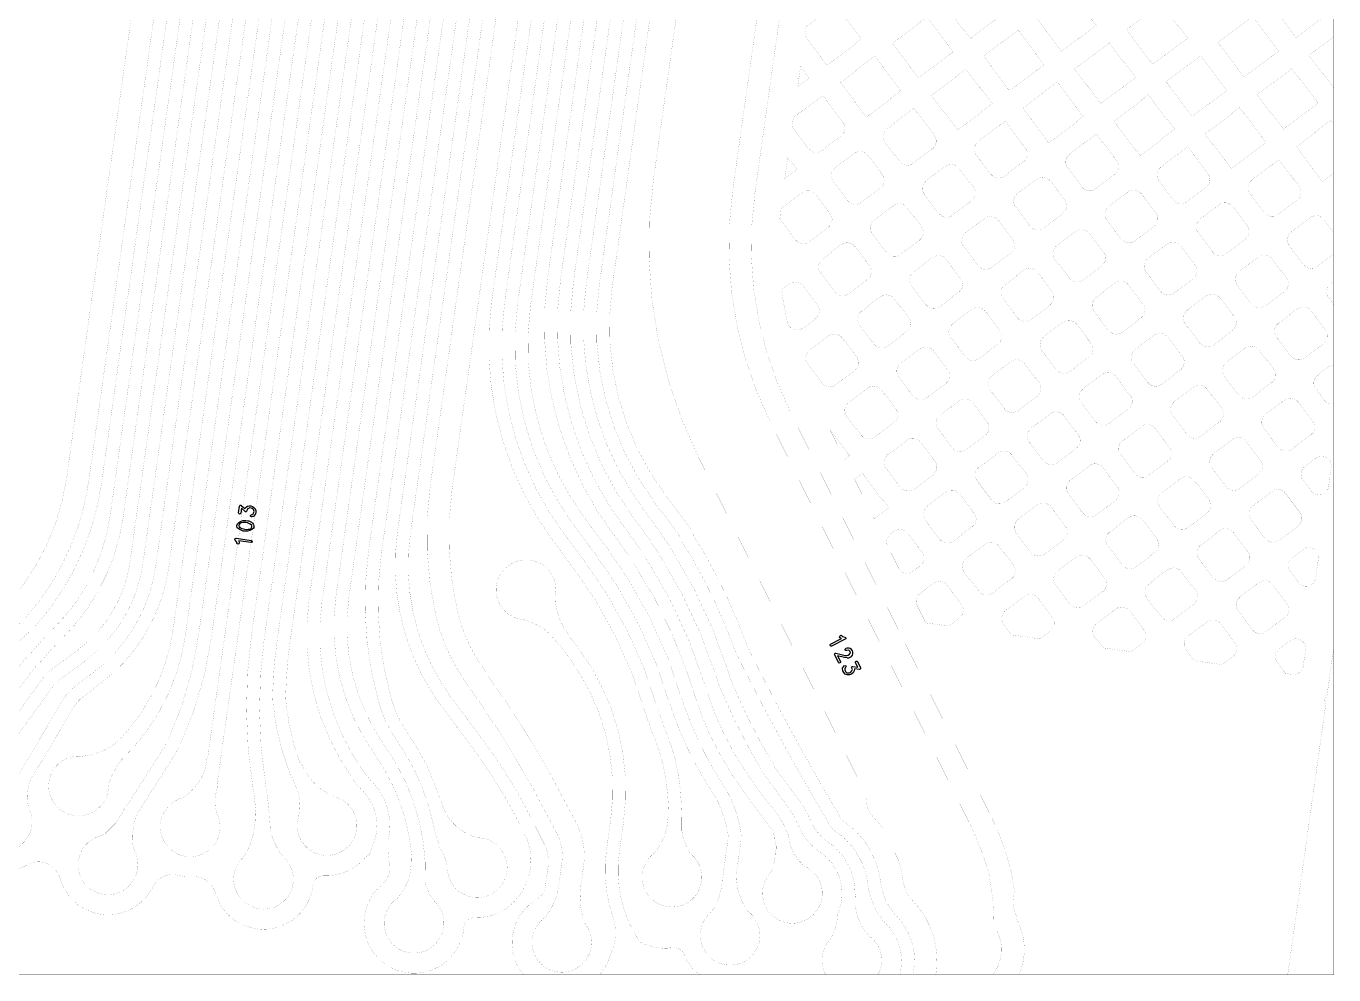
# Model space of a CAD drawing. Extents: x 150 to 463, y 50 to 272.
# Drawn here: x 299.18 to 317.25, y 149.11 to 162.21 of the extents above; entities that cross this region are included whole.
import ezdxf

# ---------------------------------------------------------------- set-up
doc = ezdxf.new("R2010")
doc.units = 0
doc.layers.add('d_area', color=1, linetype='Continuous')

# ---------------------------------------------------------------- blocks, each defined once
blk = doc.blocks.new('PAD_R1')
at = {"layer": 'd_area', "const_width": 0.5}
blk.add_lwpolyline([(0.25, 0, 1), (-0.25, 0, 1)], format="xyb", close=True, dxfattribs=at)

msp = doc.modelspace()

# ---------------------------------------------------------------- linework, layer by layer
at = {"layer": 'd_area'}
msp.add_line((310.294, 153.676), (310.446, 153.751), dxfattribs=at)
at = {"layer": 'd_area', "const_width": 0.001}
for points in [[(286.225, 149.108), (286.225, 184.392), (317.246, 184.392), (317.246, 149.108), (286.225, 149.108), (286.225, 157.66)], [(309.248, 159.897), (312.691, 184.392), (317.246, 184.392), (317.246, 181.74), (316.567, 181.835), (316.499, 181.784), (316.86, 181.305), (317.246, 181.595)], [(317.246, 163.566), (317.246, 163.19), (317.082, 163.067), (317.246, 162.85), (317.246, 162.064), (316.905, 161.807), (317.246, 161.355), (317.246, 160.856)], [(309.839, 161.366), (310.005, 161.491), (309.88, 161.657)], [(309.88, 161.657), (309.839, 161.366)], [(317.246, 160.856), (317.207, 160.908), (316.727, 160.546), (317.088, 160.068), (317.246, 160.186)], [(309.662, 160.105), (309.829, 160.231), (309.703, 160.397)], [(309.703, 160.397), (309.662, 160.105)], [(317.246, 160.186), (317.246, 159.36)], [(308.484, 149.108), (307.106, 149.108)]]:
    msp.add_lwpolyline(points, dxfattribs=at)
for points in [[(295.577, 152.806), (296.399, 158.656, -0.034014), (296.449, 158.895), (296.497, 159.064, -0.105097), (296.932, 159.778, 0.013326), (297.199, 160.063, 0.148061), (298.957, 163.858), (301.842, 184.392), (303.735, 184.392), (299.742, 155.976, -0.148216), (298.936, 154.236, -0.048857), (298.862, 154.168), (297.77, 153.345, -0.263828), (297.622, 153.342, 0.165846), (297.181, 153.407, 0.278255), (296.753, 152.829, -0.652992), (296.081, 152.485, 0.044084), (295.736, 152.647), (295.691, 152.653, -0.356797)], [(307.848, 160.094), (311.262, 184.392), (312.378, 184.392), (308.942, 159.94, 0.151225), (309.458, 156.751), (312.205, 151.218, -0.039211), (312.464, 150.572, -0.066776), (312.489, 150.427, -0.027074), (312.537, 150.117, 0.041895), (312.545, 150.002, -0.019227), (312.55, 149.78, -0.343847), (312.53, 149.108), (311.748, 149.108, 0.016363), (311.759, 149.224, 0.10113), (311.697, 149.698, 0.108025), (311.434, 150.125, -0.161426), (311.293, 150.42, 0.043245), (311.238, 150.679, 0.004011), (311.215, 150.727), (311.017, 151.125, 0.035301), (310.879, 151.292, -0.245725), (310.799, 151.564), (308.469, 156.259, -0.151226)], [(309.762, 160.817), (309.986, 160.521, -0.055393), (309.991, 160.515, 0.407213), (310.178, 160.494), (310.438, 160.69, -0.055318), (310.443, 160.695, 0.406753), (310.465, 160.881), (310.186, 161.251), (309.78, 160.946)], [(311.05, 160.603), (311.246, 160.344, -0.055275), (311.251, 160.338, 0.407171), (311.438, 160.317), (311.698, 160.513, -0.055759), (311.704, 160.518, 0.406727), (311.725, 160.705), (311.447, 161.074), (311.077, 160.795, -0.055465), (311.072, 160.79, 0.407217)], [(312.311, 160.427), (312.507, 160.167, -0.055083), (312.512, 160.162, 0.407207), (312.699, 160.14), (312.958, 160.336, -0.055318), (312.964, 160.341, 0.407321), (312.985, 160.528), (312.707, 160.897), (312.338, 160.619, -0.054804), (312.332, 160.613, 0.407162)], [(313.571, 160.25), (313.767, 159.99, -0.054998), (313.772, 159.984, 0.406881), (313.959, 159.963), (314.219, 160.159, -0.055623), (314.224, 160.164, 0.406882), (314.246, 160.351), (313.967, 160.72), (313.598, 160.442, -0.055059), (313.593, 160.436, 0.406684)], [(310.332, 160.062), (310.527, 159.802, -0.05549), (310.533, 159.797, 0.407458), (310.719, 159.775), (310.979, 159.971, -0.056077), (310.984, 159.976, 0.407167), (311.006, 160.163), (310.81, 160.423, -0.055016), (310.805, 160.428, 0.407217), (310.618, 160.45), (310.359, 160.254, -0.055465), (310.353, 160.249, 0.407275)], [(314.831, 160.073), (315.027, 159.812, -0.054955), (315.032, 159.807, 0.406797), (315.219, 159.786), (315.479, 159.981, -0.055128), (315.484, 159.987, 0.406912), (315.506, 160.173), (315.227, 160.543), (314.858, 160.264, -0.055393), (314.853, 160.259, 0.406871)], [(311.592, 159.885), (311.788, 159.625, -0.05535), (311.793, 159.62, 0.40687), (311.98, 159.598), (312.24, 159.794, -0.055465), (312.245, 159.799, 0.407246), (312.267, 159.986), (312.071, 160.246, -0.055584), (312.066, 160.251, 0.406823), (311.879, 160.273), (311.619, 160.077, -0.054847), (311.613, 160.071, 0.40671)], [(316.091, 159.895), (316.287, 159.635, -0.055016), (316.292, 159.63, 0.407246), (316.479, 159.609), (316.739, 159.804, -0.055275), (316.744, 159.81, 0.40728), (316.766, 159.996), (316.488, 160.366), (316.118, 160.087, -0.055128), (316.113, 160.082, 0.407099)], [(312.852, 159.708), (313.048, 159.448, -0.054766), (313.054, 159.443, 0.407125), (313.24, 159.421), (313.5, 159.617, -0.055744), (313.505, 159.622, 0.407085), (313.527, 159.809), (313.331, 160.069, -0.05535), (313.326, 160.074, 0.406831), (313.139, 160.096), (312.879, 159.9, -0.055318), (312.874, 159.895, 0.406674)], [(309.593, 159.547), (309.809, 159.261, -0.055275), (309.814, 159.255, 0.407428), (310.001, 159.234), (310.261, 159.429, -0.05609), (310.266, 159.435, 0.407201), (310.288, 159.621), (310.092, 159.881, -0.055213), (310.086, 159.887, 0.40667), (309.9, 159.908), (309.606, 159.687, 0.007389)], [(314.112, 159.531), (314.308, 159.271, -0.055016), (314.314, 159.266, 0.407246), (314.5, 159.244), (314.76, 159.44, -0.055128), (314.765, 159.445, 0.406837), (314.787, 159.632), (314.591, 159.892, -0.05553), (314.586, 159.897, 0.406785), (314.399, 159.919), (314.139, 159.723, -0.054824), (314.134, 159.717, 0.40679)], [(310.873, 159.343), (311.069, 159.083, -0.055458), (311.074, 159.078, 0.406831), (311.261, 159.056), (311.521, 159.252, -0.055318), (311.526, 159.258, 0.406713), (311.548, 159.444), (311.352, 159.704, -0.054998), (311.346, 159.709, 0.406745), (311.16, 159.731), (310.9, 159.535, -0.054806), (310.895, 159.53, 0.407131)], [(315.373, 159.354), (315.568, 159.094, -0.05487), (315.574, 159.089, 0.407246), (315.76, 159.067), (316.02, 159.263, -0.055465), (316.026, 159.268, 0.407242), (316.047, 159.455), (315.851, 159.715, -0.055584), (315.846, 159.72, 0.407178), (315.659, 159.742), (315.4, 159.546, -0.055128), (315.394, 159.54, 0.407132)], [(312.133, 159.166), (312.329, 158.906, -0.055172), (312.334, 158.901, 0.407125), (312.521, 158.879), (312.781, 159.075, -0.055584), (312.787, 159.081, 0.406972), (312.808, 159.267), (312.612, 159.528, -0.055155), (312.607, 159.533, 0.40684), (312.42, 159.554), (312.16, 159.358, -0.055403), (312.155, 159.353, 0.406828)], [(313.394, 158.989), (313.59, 158.73, -0.055059), (313.595, 158.724, 0.407167), (313.782, 158.703), (314.042, 158.898, -0.055059), (314.047, 158.904, 0.407286), (314.068, 159.09), (313.873, 159.35, -0.05549), (313.867, 159.356, 0.407059), (313.681, 159.377), (313.421, 159.181, -0.054806), (313.416, 159.176, 0.407168)], [(310.154, 158.802), (310.35, 158.542, -0.05535), (310.356, 158.537, 0.40687), (310.542, 158.515), (310.802, 158.711, -0.055318), (310.807, 158.716, 0.406825), (310.829, 158.903), (310.633, 159.163, -0.055172), (310.628, 159.168, 0.406778), (310.441, 159.19), (310.181, 158.994, -0.054828), (310.176, 158.988, 0.407051)], [(314.654, 158.812), (314.85, 158.552, -0.055083), (314.855, 158.547, 0.407213), (315.042, 158.525), (315.302, 158.721, -0.055465), (315.307, 158.727, 0.407246), (315.329, 158.913), (315.133, 159.173, -0.055318), (315.127, 159.178, 0.407168), (314.941, 159.2), (314.681, 159.004, -0.055275), (314.676, 158.999, 0.407162)], [(311.415, 158.625), (311.61, 158.365, -0.05554), (311.616, 158.36, 0.407097), (311.802, 158.338), (312.062, 158.534, -0.055759), (312.068, 158.539, 0.406603), (312.089, 158.726), (311.893, 158.986, -0.054677), (311.888, 158.991, 0.40683), (311.701, 159.013), (311.442, 158.817, -0.055465), (311.436, 158.811, 0.40732)], [(315.914, 158.635), (316.11, 158.375, -0.055083), (316.115, 158.37, 0.40724), (316.302, 158.348), (316.562, 158.544, -0.055275), (316.567, 158.55, 0.407252), (316.589, 158.736), (316.393, 158.996, -0.055465), (316.388, 159.001, 0.407202), (316.201, 159.023), (315.941, 158.827, -0.055318), (315.936, 158.822, 0.407162)], [(312.675, 158.448), (312.871, 158.188, -0.055275), (312.876, 158.182, 0.407173), (313.063, 158.161), (313.323, 158.357, -0.055083), (313.328, 158.362, 0.407207), (313.35, 158.549), (313.154, 158.809, -0.055318), (313.149, 158.814, 0.407059), (312.962, 158.836), (312.702, 158.64, -0.054806), (312.696, 158.634, 0.407236)], [(309.618, 158.569, 0.023866), (309.698, 158.121, -0.03913), (309.701, 158.112, 0.539437), (309.915, 158.042), (310.084, 158.169, -0.055261), (310.089, 158.175, 0.40686), (310.11, 158.361), (309.915, 158.621, -0.055309), (309.909, 158.626, 0.406292), (309.723, 158.648)], [(313.935, 158.271), (314.131, 158.011, -0.055083), (314.137, 158.006, 0.40724), (314.323, 157.984), (314.583, 158.18, -0.055275), (314.588, 158.185, 0.407252), (314.61, 158.372), (314.414, 158.632, -0.055465), (314.409, 158.637, 0.407134), (314.222, 158.659), (313.962, 158.463, -0.055318), (313.957, 158.457, 0.407172)], [(310.696, 158.083), (310.892, 157.823, -0.055318), (310.897, 157.818, 0.407428), (311.084, 157.796), (311.344, 157.992, -0.055857), (311.349, 157.997, 0.407201), (311.371, 158.184), (311.175, 158.444, -0.055083), (311.169, 158.449, 0.407178), (310.983, 158.471), (310.723, 158.275, -0.055083), (310.718, 158.27, 0.407178)], [(315.195, 158.094), (315.391, 157.834, -0.055016), (315.397, 157.829, 0.407173), (315.583, 157.807), (315.843, 158.003, -0.055103), (315.848, 158.008, 0.407207), (315.87, 158.195), (315.674, 158.455, -0.055083), (315.669, 158.46, 0.407178), (315.482, 158.482), (315.222, 158.286, -0.055059), (315.217, 158.28, 0.407138)], [(311.956, 157.906), (312.152, 157.646, -0.055458), (312.157, 157.641, 0.406801), (312.344, 157.619), (312.604, 157.815, -0.055128), (312.609, 157.82, 0.407128), (312.631, 158.007), (312.435, 158.267, -0.05536), (312.43, 158.272, 0.406762), (312.243, 158.294), (311.983, 158.098, -0.054824), (311.978, 158.093, 0.406789)], [(316.456, 157.917), (316.652, 157.656, -0.055103), (316.657, 157.651, 0.407314), (316.844, 157.629), (317.104, 157.825, -0.05554), (317.109, 157.83, 0.40728), (317.131, 158.017), (316.935, 158.277, -0.055393), (316.929, 158.283, 0.407217), (316.742, 158.304), (316.483, 158.109, -0.055318), (316.477, 158.103, 0.407162)], [(313.216, 157.729), (313.412, 157.469, -0.055465), (313.417, 157.464, 0.407213), (313.604, 157.442), (313.864, 157.638, -0.055318), (313.87, 157.644, 0.407172), (313.891, 157.83), (313.696, 158.09, -0.055083), (313.69, 158.095, 0.407178), (313.504, 158.117), (313.243, 157.921, -0.055275), (313.238, 157.916, 0.407251)], [(309.977, 157.542), (310.173, 157.282, -0.055318), (310.179, 157.277, 0.4074), (310.365, 157.255), (310.625, 157.451, -0.055757), (310.63, 157.456, 0.407202), (310.652, 157.643), (310.456, 157.902, -0.055465), (310.451, 157.908, 0.407168), (310.264, 157.929), (310.004, 157.734, -0.055275), (309.999, 157.728, 0.407251)], [(314.477, 157.552), (314.673, 157.292, -0.055083), (314.678, 157.287, 0.407207), (314.865, 157.265), (315.125, 157.461, -0.055275), (315.13, 157.466, 0.407252), (315.152, 157.653), (314.956, 157.913, -0.055393), (314.95, 157.918, 0.407166), (314.764, 157.94), (314.504, 157.744, -0.055275), (314.499, 157.739, 0.407162)], [(311.237, 157.365), (311.433, 157.105, -0.055216), (311.439, 157.099, 0.406801), (311.625, 157.078), (311.885, 157.274, -0.055083), (311.89, 157.279, 0.406797), (311.912, 157.465), (311.716, 157.725, -0.055213), (311.711, 157.731, 0.406848), (311.524, 157.752), (311.264, 157.557, -0.055083), (311.259, 157.551, 0.40705)], [(315.737, 157.375), (315.933, 157.115, -0.055103), (315.939, 157.11, 0.407321), (316.125, 157.088), (316.385, 157.284, -0.055584), (316.39, 157.289, 0.407207), (316.412, 157.476), (316.216, 157.736, -0.055465), (316.211, 157.741, 0.407202), (316.024, 157.763), (315.764, 157.567, -0.055318), (315.759, 157.562, 0.407178)], [(312.498, 157.187), (312.693, 156.928, -0.055732), (312.699, 156.922, 0.407202), (312.885, 156.901), (313.145, 157.096, -0.055318), (313.151, 157.102, 0.407122), (313.172, 157.288), (312.976, 157.548, -0.054828), (312.971, 157.554, 0.407178), (312.784, 157.575), (312.525, 157.379, -0.055318), (312.519, 157.374, 0.407213)], [(313.758, 157.01), (313.954, 156.75, -0.055275), (313.959, 156.745, 0.407246), (314.146, 156.723), (314.406, 156.92, -0.055083), (314.411, 156.925, 0.407213), (314.433, 157.112), (314.237, 157.371, -0.055128), (314.232, 157.377, 0.407122), (314.045, 157.398), (313.785, 157.202, -0.055103), (313.78, 157.197, 0.407178)], [(310.519, 156.823), (310.715, 156.563, -0.05535), (310.72, 156.558, 0.406802), (310.907, 156.536), (311.167, 156.732, -0.055083), (311.172, 156.737, 0.406837), (311.194, 156.924), (310.998, 157.184, -0.055172), (310.992, 157.189, 0.406818), (310.806, 157.211), (310.546, 157.015, -0.055083), (310.541, 157.01, 0.407057)], [(315.018, 156.834), (315.215, 156.573, -0.055059), (315.22, 156.568, 0.407286), (315.407, 156.546), (315.666, 156.742, -0.05554), (315.672, 156.747, 0.407208), (315.693, 156.934), (315.497, 157.194, -0.055465), (315.492, 157.2, 0.407202), (315.305, 157.221), (315.045, 157.026, -0.055318), (315.04, 157.02, 0.407094)], [(311.779, 156.646), (311.975, 156.386, -0.055275), (311.98, 156.381, 0.407252), (312.167, 156.359), (312.427, 156.555, -0.055318), (312.432, 156.56, 0.407162), (312.454, 156.747), (312.258, 157.007, -0.055103), (312.253, 157.012, 0.407275), (312.066, 157.034), (311.806, 156.838, -0.055465), (311.801, 156.833, 0.407217)], [(316.279, 156.656), (316.475, 156.396, -0.055059), (316.48, 156.391, 0.407286), (316.667, 156.369), (316.927, 156.565, -0.055393), (316.932, 156.57, 0.407213), (316.954, 156.757), (316.758, 157.017, -0.055128), (316.752, 157.022, 0.407059), (316.566, 157.044), (316.306, 156.848, -0.054829), (316.301, 156.843, 0.407172)], [(313.039, 156.469), (313.235, 156.209, -0.05554), (313.24, 156.204, 0.407179), (313.427, 156.182), (313.687, 156.378, -0.055128), (313.692, 156.383, 0.407128), (313.714, 156.57), (313.518, 156.83, -0.054955), (313.513, 156.835, 0.407122), (313.326, 156.857), (313.066, 156.661, -0.055059), (313.061, 156.655, 0.40731)], [(314.299, 156.292), (314.495, 156.031, -0.055275), (314.501, 156.026, 0.407276), (314.688, 156.004), (314.948, 156.201, -0.055584), (314.953, 156.206, 0.407201), (314.975, 156.393), (314.779, 156.653, -0.055083), (314.773, 156.658, 0.407178), (314.587, 156.68), (314.326, 156.484, -0.055228), (314.321, 156.478, 0.407241)], [(311.06, 156.104), (311.256, 155.845, -0.055465), (311.262, 155.839, 0.407213), (311.448, 155.818), (311.708, 156.013, -0.055465), (311.713, 156.019, 0.407246), (311.735, 156.205), (311.539, 156.465, -0.055465), (311.534, 156.47, 0.407217), (311.347, 156.492), (311.087, 156.296, -0.055275), (311.082, 156.291, 0.407241)], [(315.56, 156.114), (315.756, 155.855, -0.055059), (315.761, 155.849, 0.407314), (315.948, 155.828), (316.208, 156.023, -0.05554), (316.213, 156.029, 0.40728), (316.235, 156.215), (316.039, 156.475, -0.055393), (316.034, 156.481, 0.407122), (315.847, 156.502), (315.587, 156.306, -0.055016), (315.582, 156.301, 0.407138)], [(312.321, 155.927), (312.516, 155.667, -0.055465), (312.522, 155.662, 0.407213), (312.708, 155.64), (312.968, 155.836, -0.055318), (312.973, 155.842, 0.407173), (312.995, 156.028), (312.799, 156.288, -0.055083), (312.794, 156.293, 0.407178), (312.607, 156.315), (312.348, 156.119, -0.055275), (312.342, 156.114, 0.407241)], [(316.817, 155.944, -0.055213), (316.82, 155.937), (316.942, 155.776, 0.57849), (317.17, 155.835), (317.212, 156.131, 0.57852), (317.008, 156.251), (316.847, 156.129, -0.055016), (316.842, 156.124, 0.391137)], [(313.581, 155.75), (313.777, 155.49, -0.055732), (313.782, 155.485, 0.407248), (313.969, 155.463), (314.229, 155.659, -0.055732), (314.234, 155.664, 0.407128), (314.256, 155.851), (314.06, 156.111, -0.054828), (314.054, 156.116, 0.407168), (313.868, 156.138), (313.608, 155.942, -0.055228), (313.602, 155.937, 0.40731)], [(314.841, 155.573), (315.037, 155.313, -0.055367), (315.042, 155.308, 0.407286), (315.229, 155.286), (315.489, 155.482, -0.055465), (315.495, 155.487, 0.407213), (315.516, 155.674), (315.32, 155.934, -0.055128), (315.315, 155.939, 0.407099), (315.128, 155.961), (314.868, 155.765, -0.055016), (314.863, 155.759, 0.407217)], [(311.602, 155.386), (311.798, 155.126, -0.055318), (311.803, 155.121, 0.407201), (311.99, 155.099), (312.25, 155.295, -0.055083), (312.255, 155.3, 0.407207), (312.277, 155.487), (312.081, 155.747, -0.055083), (312.075, 155.752, 0.407167), (311.889, 155.774), (311.629, 155.578, -0.055275), (311.624, 155.572, 0.407173)], [(316.102, 155.396), (316.298, 155.136, -0.05487), (316.303, 155.131, 0.407276), (316.49, 155.109), (316.749, 155.305, -0.055584), (316.755, 155.31, 0.407286), (316.776, 155.497), (316.581, 155.757, -0.055393), (316.575, 155.762, 0.407138), (316.389, 155.784), (316.129, 155.588, -0.05487), (316.123, 155.582, 0.407093)], [(312.862, 155.209), (313.058, 154.948, -0.055275), (313.064, 154.943, 0.407252), (313.25, 154.921), (313.51, 155.117, -0.055393), (313.515, 155.123, 0.407207), (313.537, 155.309), (313.341, 155.569, -0.055083), (313.336, 155.575, 0.407178), (313.149, 155.596), (312.889, 155.401, -0.055083), (312.884, 155.395, 0.407178)], [(314.123, 155.031), (314.318, 154.771, -0.05554), (314.324, 154.766, 0.407286), (314.51, 154.744), (314.77, 154.94, -0.055393), (314.775, 154.945, 0.407128), (314.797, 155.132), (314.601, 155.392, -0.054829), (314.596, 155.397, 0.407064), (314.409, 155.419), (314.149, 155.223, -0.05487), (314.144, 155.218, 0.40732)], [(311.084, 155.027), (311.242, 154.71, 0.379925), (311.418, 154.668), (311.531, 154.753, -0.054953), (311.536, 154.759, 0.406805), (311.558, 154.945), (311.362, 155.205, -0.055083), (311.357, 155.21, 0.407163), (311.17, 155.232), (311.124, 155.197, -0.06727), (311.119, 155.192, 0.353046)], [(315.383, 154.854), (315.579, 154.594, -0.055465), (315.584, 154.589, 0.407242), (315.771, 154.567), (316.031, 154.763, -0.055465), (316.036, 154.769, 0.407213), (316.058, 154.955), (315.862, 155.215, -0.055318), (315.857, 155.22, 0.407088), (315.67, 155.242), (315.41, 155.046, -0.054804), (315.404, 155.041, 0.407251)], [(312.143, 154.667), (312.34, 154.407, -0.055465), (312.345, 154.402, 0.407276), (312.532, 154.38), (312.791, 154.576, -0.055584), (312.797, 154.581, 0.407207), (312.818, 154.768), (312.622, 155.028, -0.055318), (312.617, 155.033, 0.407172), (312.43, 155.055), (312.17, 154.859, -0.055083), (312.165, 154.854, 0.407211)], [(316.64, 154.684, -0.055143), (316.643, 154.677), (316.765, 154.516, 0.578364), (316.993, 154.575), (317.035, 154.871, 0.578661), (316.831, 154.99), (316.67, 154.869, -0.055016), (316.665, 154.864, 0.391144)], [(313.404, 154.49), (313.6, 154.23, -0.055228), (313.605, 154.224, 0.407355), (313.792, 154.203), (314.052, 154.399, -0.055584), (314.057, 154.404, 0.407168), (314.079, 154.591), (313.883, 154.85, -0.055128), (313.877, 154.856, 0.407099), (313.691, 154.877), (313.431, 154.682, -0.054828), (313.426, 154.676, 0.407168)], [(314.664, 154.312), (314.86, 154.053, -0.055318), (314.865, 154.047, 0.407321), (315.052, 154.026), (315.312, 154.221, -0.055584), (315.317, 154.227, 0.407179), (315.339, 154.413), (315.143, 154.673, -0.055128), (315.138, 154.679, 0.407132), (314.951, 154.7), (314.691, 154.504, -0.055016), (314.686, 154.499, 0.407245)], [(311.491, 154.207), (311.61, 153.968), (311.926, 153.924), (312.073, 154.034, -0.05549), (312.078, 154.039, 0.407122), (312.1, 154.226), (311.904, 154.486, -0.05506), (311.898, 154.492, 0.407162), (311.712, 154.513), (311.531, 154.378, -0.067222), (311.526, 154.372, 0.35264)], [(315.924, 154.135), (316.12, 153.876, -0.055318), (316.125, 153.87, 0.407321), (316.312, 153.849), (316.572, 154.045, -0.055584), (316.578, 154.05, 0.407168), (316.599, 154.237), (316.404, 154.497, -0.055128), (316.398, 154.502, 0.407099), (316.212, 154.524), (315.951, 154.327, -0.055016), (315.946, 154.322, 0.407245)], [(312.685, 153.948), (312.796, 153.802), (313.186, 153.747), (313.333, 153.857, -0.05549), (313.338, 153.862, 0.407213), (313.36, 154.049), (313.164, 154.309, -0.055261), (313.159, 154.314, 0.407122), (312.972, 154.336), (312.712, 154.14, -0.055016), (312.707, 154.135, 0.407217)], [(313.945, 153.771), (314.056, 153.624), (314.447, 153.569), (314.593, 153.68, -0.055584), (314.598, 153.685, 0.407207), (314.62, 153.872), (314.424, 154.132, -0.055128), (314.419, 154.137, 0.407099), (314.232, 154.159), (313.972, 153.963, -0.055016), (313.967, 153.958, 0.407217)], [(315.206, 153.594), (315.316, 153.447), (315.707, 153.392), (315.853, 153.503, -0.05554), (315.859, 153.508, 0.407134), (315.88, 153.695), (315.684, 153.955, -0.055059), (315.679, 153.96, 0.407065), (315.492, 153.982), (315.233, 153.786, -0.05487), (315.227, 153.78, 0.407217)], [(316.466, 153.417), (316.576, 153.27), (316.669, 153.257, -0.055704), (316.677, 153.257, 0.40656), (316.824, 153.374), (316.857, 153.611, 0.578668), (316.654, 153.73), (316.493, 153.609, -0.055016), (316.487, 153.603, 0.407217)]]:
    msp.add_lwpolyline(points, format="xyb", close=True, dxfattribs=at)
for points in [[(295.96, 151.352, 0.132788), (296.199, 151.621, -0.141404), (296.23, 151.655, -0.280621), (297.006, 151.99), (297.415, 151.933, 0.265153), (298.22, 152.253), (298.914, 153.13), (299.102, 153.389, -0.048077), (299.236, 153.54, 0.032834), (299.314, 153.624, -0.028367), (299.539, 153.868, 0.166315), (300.344, 155.456), (304.411, 184.392)], [(304.593, 184.392), (300.522, 155.431, -0.166392), (299.664, 153.738, 0.028428), (299.452, 153.509, -0.032691), (299.358, 153.409, 0.047943), (299.248, 153.284), (298.95, 152.879), (298.361, 152.14, -0.265152), (297.39, 151.754), (296.981, 151.812, 0.148183), (296.618, 151.755, 0.178023), (296.464, 151.514, -0.13026), (296.464, 151.472, 0.160555), (296.478, 151.205, -0.596921), (296.134, 150.566)], [(297.594, 151.395, 0.117688), (297.758, 151.364, -0.144772), (297.803, 151.353, 0.308482), (298.136, 151.558, -0.135357), (298.408, 151.877, 0.087438), (298.56, 152.024), (299.394, 153.178, -0.074796), (299.538, 153.324), (299.904, 153.6, 0.198757), (300.617, 154.81), (304.774, 184.392), (304.956, 184.392), (300.795, 154.785, -0.198765), (300.012, 153.457), (299.646, 153.181, 0.074773), (299.539, 153.072), (298.705, 151.919, -0.087473), (298.508, 151.728, 0.135223), (298.299, 151.481, -0.182256), (297.901, 151.092, 0.089134), (297.728, 150.917, -0.308722), (297.344, 150.654)], [(297.589, 153.026, 0.136069), (298.034, 153.169, -0.033272), (298.146, 153.255, -0.086203), (298.176, 153.269), (299.046, 153.924, 0.049826), (299.171, 154.039, 0.014831), (299.308, 154.204, -0.026506), (299.314, 154.211, 0.030259), (299.358, 154.262, 0.127066), (300.048, 155.933), (304.048, 184.392), (304.229, 184.392), (300.226, 155.908, -0.127072), (299.501, 154.154, -0.028449), (299.448, 154.09, -0.014657), (299.305, 153.92, -0.049795), (299.154, 153.781), (298.285, 153.126, -0.078805), (298.266, 153.102, -0.033391), (298.153, 153.014, 0.140952), (297.9, 152.604, -0.399103), (297.488, 152.213)], [(298.302, 150.807, 0.379203), (299.2, 150.627, -0.491441), (299.649, 150.444, 0.014642), (299.661, 150.406, -0.008897), (299.665, 150.396, 0.662296), (300.932, 150.321, -0.352851), (301.281, 150.483, 0.026347), (301.352, 150.468, 0.048674), (301.486, 150.463, -0.350556), (301.797, 150.24, 0.820239), (303.146, 150.345, -0.393883), (303.306, 150.48, 0.237759), (303.873, 150.733, -0.10044), (303.924, 150.766, -0.026762), (303.973, 150.902, 0.296442), (303.839, 151.639, -0.030971), (303.716, 151.786, -0.194992), (303.091, 154.285), (307.322, 184.392)], [(298.761, 151.627, 0.129296), (299.046, 151.827), (299.707, 152.926, -0.095765), (299.849, 153.084), (300.101, 153.274, 0.198914), (300.972, 154.751), (305.137, 184.392), (305.319, 184.392), (301.15, 154.726, -0.198913), (300.209, 153.13), (299.958, 152.94, 0.095713), (299.862, 152.834), (299.241, 151.803, 0.130978), (299.213, 151.425, -0.572316), (298.852, 150.812)], [(299.951, 152.126, 0.164325), (300.466, 152.348, 0.157182), (301.212, 153.874), (305.501, 184.392), (305.682, 184.392), (301.382, 153.798, -0.169408), (300.494, 152.071, 0.119597), (300.318, 151.7, -0.402841), (299.906, 151.304)], [(300.218, 151.029, 0.025562), (300.273, 151.059), (300.426, 151.211), (300.524, 151.364, 0.008633), (300.531, 151.384, -0.160864), (300.568, 151.433), (301.067, 152.217, 0.034193), (301.148, 152.363, 0.072917), (301.561, 153.774), (305.864, 184.392), (306.045, 184.392), (301.739, 153.749, -0.072955), (301.311, 152.288, -0.034185), (301.218, 152.12), (300.719, 151.336, -0.038174), (300.716, 151.322, -0.03348), (300.675, 151.222, 0.008857), (300.67, 151.202, -0.120348), (300.67, 151.156, 0.140986), (300.679, 150.82, -0.564777), (300.314, 150.215)], [(301.324, 151.545, 0.251784), (301.68, 152.094, -0.122288), (301.693, 152.132), (306.227, 184.392), (306.409, 184.392), (301.818, 151.726, -0.138542), (301.818, 151.681, 0.12315), (301.813, 151.345, -0.565212), (301.448, 150.739)], [(302.178, 150.727, 0.141426), (302.337, 151.182, -0.101022), (302.347, 151.22, -0.026237), (302.346, 151.332, -0.102366), (302.356, 151.37, 0.015052), (302.311, 151.724, -0.07412), (302.293, 153.781), (306.595, 184.392), (306.777, 184.392), (302.472, 153.756, 0.074119), (302.488, 151.752, -0.016593), (302.538, 151.35, -0.071616), (302.541, 151.322, -0.007965), (302.554, 151.128, 0.124905), (302.733, 150.738, -0.692949), (302.462, 150.015)], [(302.589, 153.018, -0.02709), (302.65, 153.731), (306.959, 184.392), (307.14, 184.392), (302.828, 153.707, 0.027132), (302.769, 153.011, 0.033603), (302.775, 152.842, 0.063889), (302.963, 152.039, -0.101123), (302.99, 152.011, -0.030853), (303.053, 151.895, 0.144766), (303.427, 151.572)], [(307.503, 184.392), (303.269, 154.26, 0.194976), (303.861, 151.892, 0.031092), (303.97, 151.762, -0.249379), (304.185, 150.976, 0.037588), (304.195, 150.704, -0.101619), (304.192, 150.674, -0.07925), (304.206, 150.629, -0.007873), (304.209, 150.549, -0.042828), (304.205, 150.523, -0.104293), (304.105, 150.357, 1.509631), (305.228, 149.76, -0.399671), (305.387, 149.899, 0.232696), (305.945, 150.144, 0.308925), (306.07, 151.049), (305.996, 151.197, 0.044848), (305.342, 152.251), (304.943, 152.781, -0.198914), (304.312, 155.221), (308.411, 184.392)], [(303.462, 154.342), (307.685, 184.392), (307.867, 184.392), (303.64, 154.316, 0.191437), (304.139, 152.265, -0.165222), (304.696, 150.394, 0.020046), (304.708, 150.332, 0.083262), (304.815, 150.129)], [(303.913, 154.965), (308.048, 184.392), (308.23, 184.392), (304.091, 154.939, 0.104308), (304.228, 152.915, 0.083238), (304.45, 152.448, -0.075062), (304.899, 151.539, -0.122557), (304.918, 151.504, 0.275598), (305.418, 151.001, -2.437981), (305.001, 150.598)], [(308.593, 184.392), (304.49, 155.196, 0.198913), (305.086, 152.889), (305.486, 152.359, -0.044848), (306.157, 151.277), (306.339, 150.915, -0.152406), (306.392, 150.595), (306.356, 150.337, -0.226296), (306.227, 150.144, 0.280469), (305.897, 149.511, -0.070375), (305.895, 149.486, 0.152344), (306.056, 149.108)], [(304.765, 155.864), (308.775, 184.392), (309.082, 184.392), (305.067, 155.822, 0.090326), (305.136, 154.148, 0.100419), (305.504, 153.328, -0.039647), (306.788, 151.193, -0.152363), (306.883, 150.61), (306.844, 150.333, -0.079213), (306.844, 150.285, -0.007682), (306.837, 150.247, 0.112999), (306.901, 149.816)], [(305.616, 158.433), (309.264, 184.392), (309.446, 184.392), (305.794, 158.408, 0.198913), (306.631, 155.172), (306.875, 154.848, -0.09161), (307.904, 152.787, 0.018225), (307.915, 152.757, -0.022355), (307.918, 152.749, 0.015488), (308.029, 152.445, -0.073907), (308.219, 151.657, -0.025276), (308.24, 151.093, 0.107162), (308.356, 150.783)], [(305.972, 158.382), (309.627, 184.392), (309.809, 184.392), (306.151, 158.358, 0.198846), (306.918, 155.389), (307.163, 155.064, -0.091009), (308.245, 152.902, 0.02886), (308.249, 152.893, -0.03797), (308.254, 152.88, 0.029791), (308.468, 152.34, 0.012022), (308.493, 152.291, 0.033366), (308.813, 151.725, -0.059518), (308.96, 151.435, -0.030645), (309.045, 151.145, -0.091086), (309.053, 150.932), (308.993, 150.503, -0.012573), (308.993, 150.499, 0.165364), (309.153, 149.985)], [(306.386, 158.733), (309.99, 184.392), (310.172, 184.392), (306.564, 158.708, 0.200118), (307.463, 155.264, -0.017636), (307.732, 154.881, -0.070125), (308.564, 153.096, 0.035843), (308.795, 152.491, 0.012691), (308.812, 152.456, -0.012784), (308.814, 152.452, 0.049424), (309.278, 151.691), (309.577, 151.295, -0.086469), (309.698, 151.059, -0.142616), (309.718, 151.009, 0.202025), (309.941, 150.606)], [(306.743, 158.687), (310.354, 184.392), (310.535, 184.392), (306.921, 158.662, 0.202307), (307.773, 155.451, -0.022528), (308.104, 154.971, -0.061043), (308.866, 153.336, 0.024794), (308.991, 153.005, 0.03175), (309.519, 151.985, 0.026232), (309.618, 151.838), (309.865, 151.511, -0.064849), (310.011, 151.251, 0.146953), (310.259, 150.945, -0.244769), (310.632, 150.237, -0.130695), (310.639, 150.195, 0.216165), (310.819, 149.651, -0.389528), (310.947, 149.108)], [(310.898, 184.392), (307.278, 158.611, 0.198669), (308.025, 155.715), (308.293, 155.361, -0.05214), (308.386, 155.208, 0.027491), (308.426, 155.137, -0.030394), (308.873, 154.305, -0.029923), (308.876, 154.295, -0.0169), (309.08, 153.811, 0.024996), (309.23, 153.468, 0.015987), (310.189, 151.694), (310.446, 151.254, 0.015993), (310.463, 151.241, -0.214576), (310.987, 150.381, 0.161829), (311.212, 149.911, -0.213261), (311.451, 149.245, -0.023437), (311.435, 149.108), (311.253, 149.108, 0.029174), (311.272, 149.258, 0.101165), (311.235, 149.537, 0.107742), (311.082, 149.786, -0.161707), (310.809, 150.359, 0.21506), (310.359, 151.094, -0.025924), (310.318, 151.126, -0.084751), (310.299, 151.149), (310.034, 151.603, -0.015989), (309.069, 153.387, -0.025013), (308.912, 153.748, 0.017236), (308.709, 154.23, -0.030112), (308.705, 154.24, 0.030025), (308.273, 155.042, -0.027538), (308.224, 155.13, 0.052113), (308.15, 155.252), (307.881, 155.607, -0.19862), (307.099, 158.636), (310.717, 184.392)], [(317.246, 159.059), (317.246, 158.683), (317.201, 158.65, -0.055128), (317.196, 158.645, 0.407132), (317.174, 158.458), (317.246, 158.364), (317.246, 157.528, 0.116724), (317.185, 157.511), (317.024, 157.39, -0.055016), (317.019, 157.384, 0.407138), (316.997, 157.198), (317.119, 157.037, 0.259187), (317.246, 156.999), (317.246, 153.634), (317.156, 152.996, -0.134401), (317.116, 152.904, -0.128555), (317.132, 152.83), (316.609, 149.108), (312.897, 149.108, 0.227806), (312.874, 149.854, -0.104531), (312.864, 149.915, -0.212914), (312.838, 150.25, 0.092418), (312.475, 151.369), (311.319, 153.696, -0.011565), (311.319, 153.698, -0.016629), (311.313, 153.709), (309.735, 156.888, -0.15122), (309.248, 159.897)], [(317.246, 159.36), (317.112, 159.538, -0.055393), (317.106, 159.543, 0.407093), (316.92, 159.565), (316.66, 159.369, -0.055016), (316.654, 159.363, 0.407138), (316.633, 159.177), (316.829, 158.917, -0.055016), (316.834, 158.912, 0.407167), (317.021, 158.89), (317.246, 159.059)], [(309.463, 150.512, 0.119698), (309.529, 150.783, -0.126709), (309.541, 150.83, 0.023102), (309.543, 150.883, -0.034004), (309.524, 150.989, -0.055555), (309.525, 151.01, 0.084642), (309.433, 151.186), (309.135, 151.583, -0.049372), (308.653, 152.373, -0.012463), (308.631, 152.416, -0.035815), (308.392, 153.044, 0.009664), (308.31, 153.297, -0.001257), (308.299, 153.328, 0.059216), (307.581, 154.783, 0.017604), (307.32, 155.156, -0.030551), (307.314, 155.165, -0.030315), (307.307, 155.173, -0.198913), (306.386, 158.733)], [(310.947, 149.108), (310.228, 149.108, -0.327106), (310.286, 149.592, 0.131309), (310.39, 149.933, -0.151287), (310.406, 149.979, -0.019465), (310.414, 150.005, 0.337775), (310.156, 150.797, -0.146749), (309.845, 151.184, 0.064766), (309.721, 151.403), (309.365, 151.893, -0.031773), (308.826, 152.934, -0.024801), (308.695, 153.282, 0.061043), (307.951, 154.876, 0.02249), (307.63, 155.342), (307.594, 155.39, -0.198689), (306.743, 158.687)], [(307.859, 150.788, 0.164414), (308.045, 151.246, -0.106173), (308.056, 151.286, -0.00866), (308.059, 151.319, 0.01496), (308.04, 151.641, 0.073937), (307.862, 152.378, -0.01533), (307.748, 152.69, -0.016645), (307.734, 152.729, -0.040917), (307.73, 152.743, -0.020294), (307.728, 152.75, 0.091092), (306.732, 154.74), (306.487, 155.064, -0.198914), (305.616, 158.433)], [(308.65, 149.977, 0.140842), (308.799, 150.44, -0.100038), (308.808, 150.477), (308.875, 150.958, 0.091033), (308.87, 151.105, 0.030619), (308.79, 151.374, 0.059545), (308.663, 151.626, -0.033294), (308.331, 152.212, -0.011249), (308.305, 152.265, -0.029487), (308.085, 152.819, -0.031284), (308.073, 152.851, 0.091073), (307.019, 154.956), (306.774, 155.281, -0.198799), (305.972, 158.382)], [(306.352, 149.899, 0.100953), (306.525, 150.25), (306.582, 150.653, 0.152512), (306.515, 151.057, 0.039661), (305.255, 153.151, -0.100355), (304.839, 154.081, -0.090312), (304.765, 155.864)], [(305.001, 150.598, 0.098106), (304.903, 150.847, -0.165868), (304.89, 150.898, -0.040445), (304.811, 151.168, 0.100724), (304.302, 152.346, -0.083228), (304.055, 152.866, -0.104285), (303.913, 154.965)], [(306.056, 154.014, -2.670683), (306.491, 154.338)], [(304.31, 150.164, 0.175523), (304.495, 150.598, -0.123312), (304.507, 150.636, 0.042935), (304.508, 150.752, 0.133712), (303.992, 152.161, -0.191438), (303.462, 154.342)], [(306.491, 154.338, 0.17082), (306.679, 153.803, -0.090643), (306.693, 153.771), (306.811, 153.615, -0.19887), (307.433, 151.209), (307.376, 150.802, 0.182528), (307.654, 149.565, -0.023754), (307.681, 149.553, 0.159777), (308.105, 149.483, -0.345322), (308.269, 149.39, 0.130693), (308.484, 149.108)], [(307.106, 149.108, 0.107246), (307.245, 149.366, -0.037865), (307.261, 149.409, 0.190232), (307.288, 149.904, -0.1191), (307.198, 150.827), (307.255, 151.234, 0.198869), (306.668, 153.507), (306.55, 153.663, -0.093823), (306.522, 153.687, -0.01363), (306.488, 153.732, 0.160568), (306.056, 154.014)], [(302.949, 151.304, 0.102573), (302.932, 151.657, -0.089505), (302.596, 152.825, -0.033542), (302.589, 153.018)], [(306.056, 149.108), (289.367, 149.108), (289.604, 150.796, 0.308293), (289.336, 151.132), (289.077, 151.168, -0.205636), (288.39, 151.453, -0.240076), (288.137, 152.271)], [(299.906, 151.304, -1.056449), (299.951, 152.126)], [(303.427, 151.572, -2.628322), (302.949, 151.304)], [(301.448, 150.739, -0.85701), (301.324, 151.545)], [(300.314, 150.215, -0.888708), (300.218, 151.029)], [(302.462, 150.015, -0.677705), (302.178, 150.727)], [(308.356, 150.783, -2.980253), (307.859, 150.788)], [(309.941, 150.606, -3.061299), (309.463, 150.512)], [(304.815, 150.129, -2.920612), (304.31, 150.164)], [(309.153, 149.985, -2.935824), (308.65, 149.977)], [(306.901, 149.816, -2.581608), (306.352, 149.899)]]:
    msp.add_lwpolyline(points, format="xyb", dxfattribs=at)
for points in [[(311.863, 162.515), (312.225, 162.036), (312.704, 162.397), (312.342, 162.876)], [(316.363, 162.525), (316.724, 162.047), (317.203, 162.407), (316.842, 162.886)], [(313.124, 162.338), (313.485, 161.859), (313.964, 162.22), (313.603, 162.699)], [(309.939, 162.078), (310.245, 161.672), (310.724, 162.033), (310.364, 162.512), (309.957, 162.206)], [(314.384, 162.161), (314.745, 161.682), (315.224, 162.043), (314.863, 162.522)], [(311.145, 161.974), (311.506, 161.495), (311.985, 161.855), (311.624, 162.335)], [(315.644, 161.984), (316.005, 161.505), (316.484, 161.866), (316.124, 162.345)], [(312.405, 161.796), (312.766, 161.317), (313.245, 161.678), (312.884, 162.157)], [(313.666, 161.619), (314.026, 161.14), (314.505, 161.501), (314.144, 161.98)], [(310.426, 161.432), (310.787, 160.953), (311.266, 161.314), (310.905, 161.793)], [(314.926, 161.442), (315.286, 160.963), (315.765, 161.324), (315.405, 161.803)], [(311.687, 161.255), (312.048, 160.776), (312.526, 161.137), (312.166, 161.616)], [(316.186, 161.265), (316.547, 160.786), (317.026, 161.147), (316.665, 161.626)], [(312.947, 161.078), (313.308, 160.599), (313.787, 160.96), (313.426, 161.439)], [(314.207, 160.901), (314.568, 160.422), (315.047, 160.783), (314.686, 161.261)], [(315.467, 160.723), (315.828, 160.245), (316.307, 160.605), (315.946, 161.084)], [(310.289, 156.629), (310.491, 156.223), (310.557, 156.273)], [(310.627, 155.949), (310.898, 155.403), (311.099, 155.554), (310.738, 156.033)]]:
    msp.add_lwpolyline(points, close=True, dxfattribs=at)
at = {"layer": 'd_area'}
for points in [[(302.116, 155.489), (302.129, 155.582, -0.603455), (302.154, 155.591), (302.205, 155.548, -1.210281), (302.321, 155.438)], [(302.155, 155.551), (302.146, 155.485, -1), (302.116, 155.489)], [(302.313, 155.543, 0.373087), (302.234, 155.538), (302.231, 155.516, -0.603455), (302.206, 155.507), (302.155, 155.551)], [(302.321, 155.438), (302.301, 155.432, -1), (302.293, 155.461, 0.637625), (302.313, 155.543)], [(302.092, 155.315, -0.384843), (302.24, 155.378, -0.47451), (302.327, 155.276)], [(302.327, 155.276, -0.401574), (302.098, 155.283), (302.092, 155.309, -0.09746), (302.092, 155.315)], [(302.069, 155.112, -0.708135), (302.082, 155.137), (302.29, 155.108, -1), (302.285, 155.078), (302.118, 155.102)], [(302.127, 155.08, -1.522871), (302.093, 155.084), (302.069, 155.112)], [(302.118, 155.102, -0.06787), (302.12, 155.098), (302.127, 155.08)], [(310.426, 153.764, -1.523112), (310.457, 153.78), (310.493, 153.771, -0.706188), (310.496, 153.742), (310.308, 153.649, -1), (310.294, 153.676)], [(310.446, 153.751, -0.070962), (310.443, 153.753), (310.426, 153.764)], [(310.351, 153.529, -0.650305), (310.368, 153.55), (310.494, 153.519, 0.341227), (310.571, 153.557)], [(310.571, 153.557, 0.570752), (310.518, 153.586, -1), (310.504, 153.613)], [(310.392, 153.513), (310.431, 153.435, -1), (310.404, 153.422), (310.351, 153.529)], [(310.525, 153.487), (310.491, 153.489, -0.051962), (310.488, 153.489), (310.392, 153.513)], [(310.459, 153.335, -0.332099), (310.465, 153.355, -0.081618), (310.468, 153.359), (310.482, 153.375, -1), (310.505, 153.356, 0.637681), (310.534, 153.277)], [(310.669, 153.359), (310.64, 153.419, -1), (310.667, 153.433), (310.708, 153.348, -0.602868), (310.693, 153.326), (310.626, 153.334, -0.87298), (310.462, 153.308), (310.459, 153.335)], [(310.534, 153.277, 0.37281), (310.597, 153.326), (310.587, 153.345, -0.597624), (310.602, 153.367), (310.669, 153.359)]]:
    msp.add_lwpolyline(points, format="xyb", dxfattribs=at)
msp.add_lwpolyline([(302.122, 155.314), (302.126, 155.295, 0.272336), (302.29, 155.272, 0.311889), (302.297, 155.319, 0.272434), (302.133, 155.342), (302.123, 155.325)], format="xyb", close=True, dxfattribs=at)
msp.add_arc((310.536, 153.553), 0.0674, 261.0041, 117.7593, dxfattribs=at)

# ---------------------------------------------------------------- block references
at = {"layer": 'd_area', "xscale": 0.001, "yscale": 0.001}
for p in [(309.88, 161.657), (309.88, 161.657), (309.839, 161.366), (309.839, 161.366), (317.246, 160.856), (317.246, 160.856), (309.703, 160.397), (309.703, 160.397), (309.662, 160.105), (309.662, 160.105), (317.246, 160.186), (317.246, 160.186), (309.248, 159.897), (309.248, 159.897), (317.246, 159.36), (317.246, 159.36), (317.246, 159.059), (317.246, 159.059), (306.386, 158.733), (306.386, 158.733), (306.743, 158.687), (306.743, 158.687), (305.616, 158.433), (305.616, 158.433), (305.972, 158.382), (305.972, 158.382), (304.765, 155.864), (304.765, 155.864), (303.913, 154.965), (303.913, 154.965), (303.462, 154.342), (303.462, 154.342), (306.491, 154.338), (306.491, 154.338), (306.056, 154.014), (306.056, 154.014), (302.589, 153.018), (302.589, 153.018), (299.951, 152.126), (299.951, 152.126), (303.427, 151.572), (303.427, 151.572), (301.324, 151.545), (301.324, 151.545), (299.906, 151.304), (299.906, 151.304), (302.949, 151.304), (302.949, 151.304), (300.218, 151.029), (300.218, 151.029), (301.448, 150.739), (301.448, 150.739), (302.178, 150.727), (302.178, 150.727), (307.859, 150.788), (307.859, 150.788), (308.356, 150.783), (308.356, 150.783), (305.001, 150.598), (305.001, 150.598), (309.463, 150.512), (309.463, 150.512), (309.941, 150.606), (309.941, 150.606), (300.314, 150.215), (300.314, 150.215), (304.31, 150.164), (304.31, 150.164), (304.815, 150.129), (304.815, 150.129), (302.462, 150.015), (302.462, 150.015), (308.65, 149.977), (308.65, 149.977), (309.153, 149.985), (309.153, 149.985), (306.352, 149.899), (306.352, 149.899), (306.901, 149.816), (306.901, 149.816), (306.056, 149.108), (306.056, 149.108), (307.106, 149.108), (307.106, 149.108), (308.484, 149.108), (308.484, 149.108), (310.947, 149.108), (310.947, 149.108)]:
    msp.add_blockref('PAD_R1', p, dxfattribs=at)

doc.saveas('drawing.dxf')
